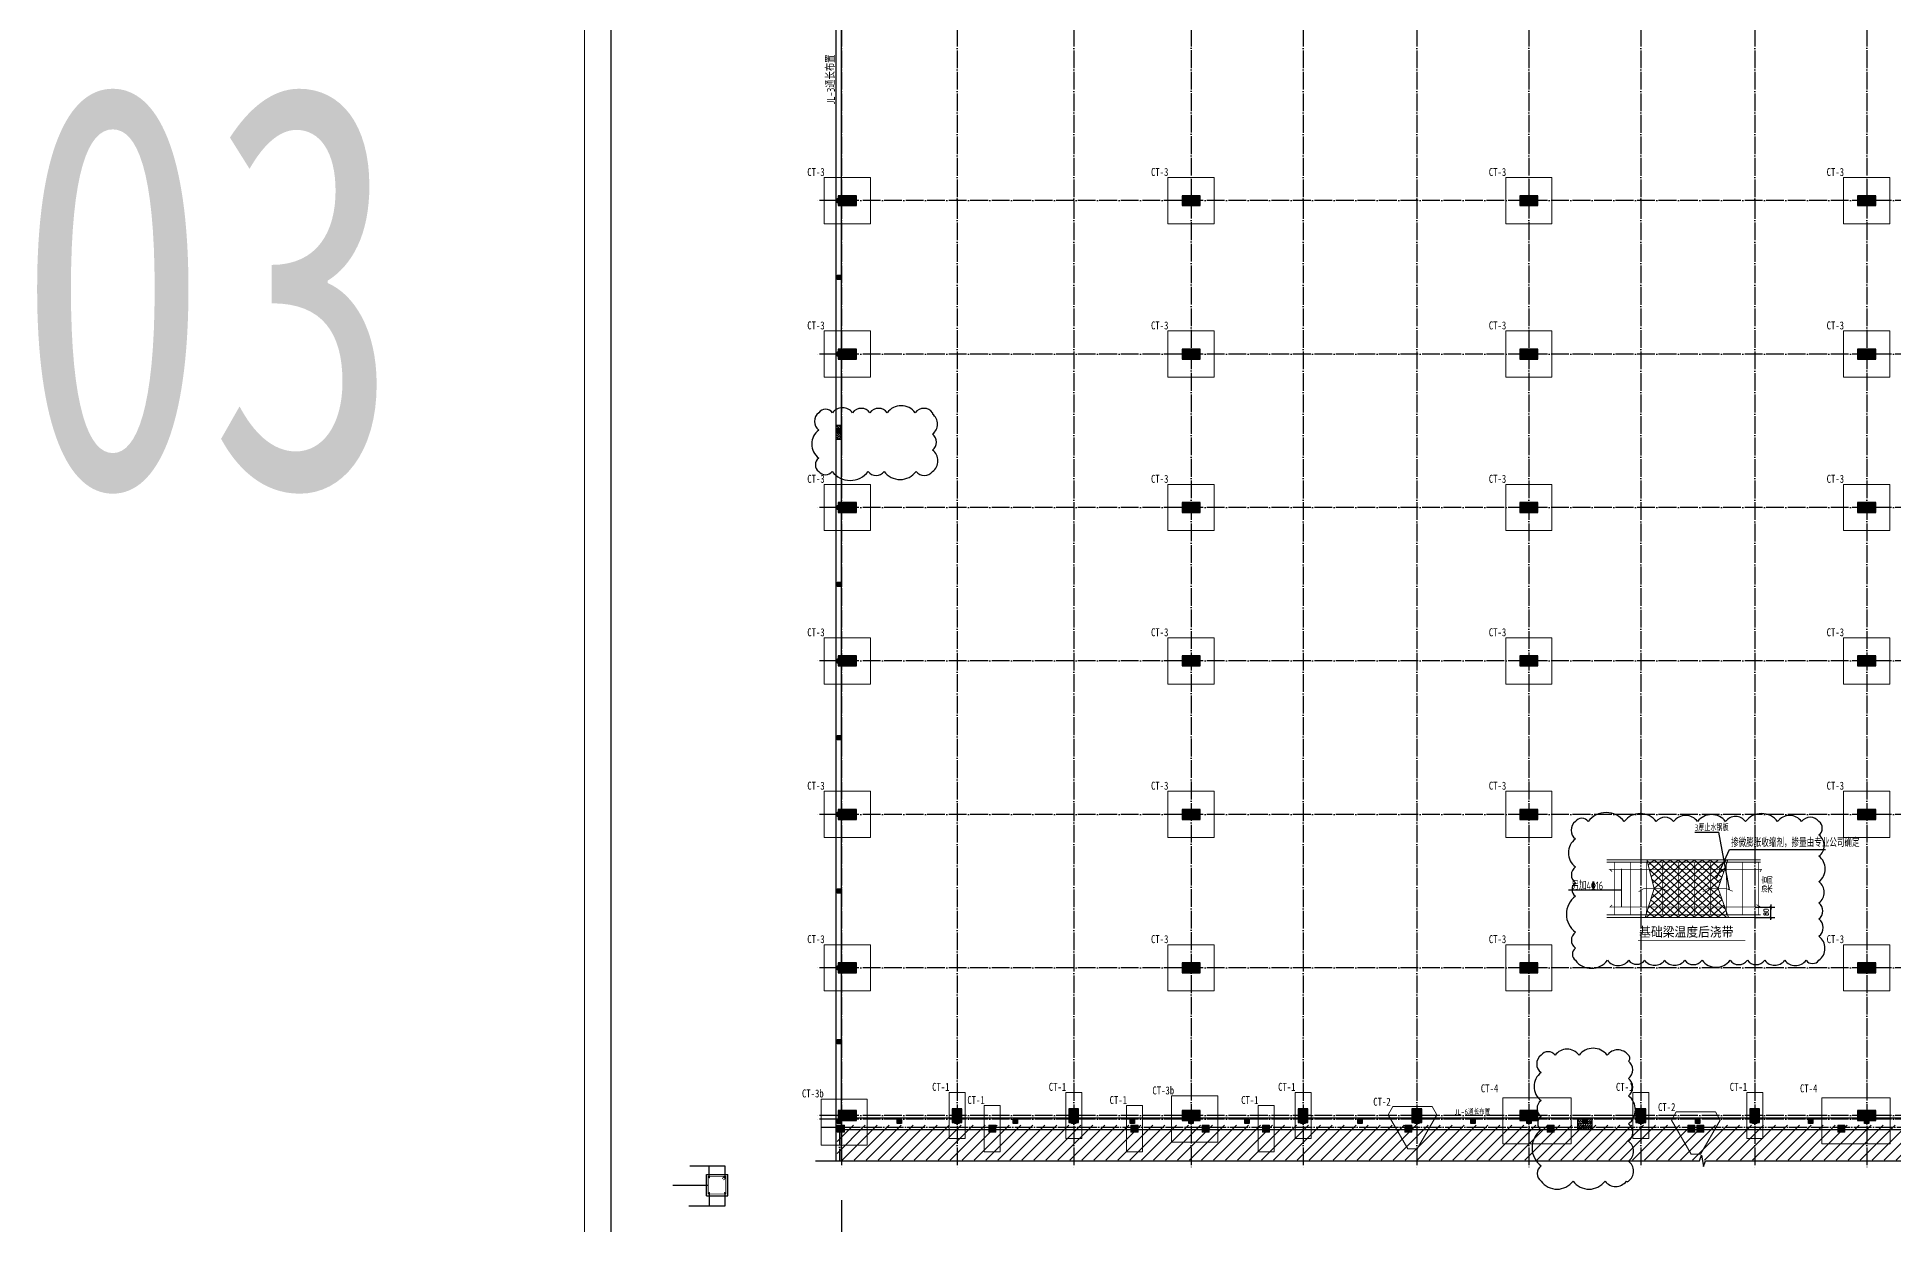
# Model space of a CAD drawing. Extents: x 447413 to 2975780, y -1432727 to 1301644.
# Drawn here: x 2222932 to 2327365, y 490080 to 556886 of the extents above; entities that cross this region are included whole.
import ezdxf
from ezdxf.enums import TextEntityAlignment as Align

# ---------------------------------------------------------------- set-up
doc = ezdxf.new("R2010")
doc.units = 0
doc.header["$LTSCALE"] = 1000
doc.header["$MEASUREMENT"] = 0
doc.linetypes.add('DOTE', pattern=[2.42, 2, -0.2, 0.02, -0.2])
for name, color, linetype, lineweight in [('1', 7, 'Continuous', 18), ('BASE_PLAT', 7, 'Continuous', 0), ('WALL', 140, 'Continuous', 25), ('柱', 51, 'Continuous', 18), ('柱涂实', 52, 'Continuous', 18)]:
    doc.layers.add(name, color=color, linetype=linetype, lineweight=lineweight)
for name, color, linetype in [('AXIS', 3, 'Continuous'), ('DIM1', 3, 'Continuous'), ('DIM_SYMB', 3, 'Continuous'), ('DOTE', 1, 'Continuous'), ('GZ-框', 21, 'Continuous'), ('GZ-阴影', 11, 'Continuous'), ('PUB_DIM', 3, 'Continuous'), ('PUB_HATCH', 8, 'Continuous'), ('S_BEAM', 4, 'Continuous'), ('ZMM', 2, 'Continuous'), ('图框', 253, 'Continuous'), ('图纸编号', 6, 'Continuous'), ('墙体标注', 75, 'Continuous'), ('支座钢筋', 1, 'Continuous'), ('文字', 3, 'Continuous'), ('文字说明', 7, 'Continuous'), ('短柱', 106, 'Continuous'), ('窗台线__实线', 3, 'Continuous')]:
    doc.layers.add(name, color=color, linetype=linetype)
doc.layers.add('审图意见修改', color=5, linetype='Continuous', plot=False)
doc.styles.add('-宋体', font='', dxfattribs={"width": 0.8})
doc.styles.add('DIM_FONT', font='SIMPLEX', dxfattribs={"width": 0.8})
doc.styles.add('DX', font='tssdeng2.shx', dxfattribs={"width": 0.75, "bigfont": 'tssdchn.shx'})
doc.styles.add('TSSD_REIN', font='Tssdeng.shx', dxfattribs={"width": 0.7, "bigfont": 'hztxt.shx'})
doc.styles.add('宋体', font='', dxfattribs={"height": 35})
doc.styles.add('标注', font='tssdeng.shx', dxfattribs={"width": 0.8, "bigfont": 'tssdchn.shx'})
doc.styles.get('-宋体').set_extended_font_data('SimSun')
doc.styles.get('宋体').set_extended_font_data('SimSun')
doc.dimstyles.new('DIMN', dxfattribs={"dimtxt": 300, "dimasz": 1, "dimexe": 250, "dimexo": 300, "dimgap": 150, "dimtad": 1, "dimdec": 0, "dimzin": 0, "dimdsep": 46, "dimtxsty": 'DIM_FONT', "dimblk": '_DIMX', "dimcen": 0.09, "dimclrt": 7, "dimadec": 0, "dimazin": 0, "dimtfac": 1, "dimtdec": 0, "dimtix": 1, "dimtmove": 2, "dimatfit": 3, "dimldrblk": '_DIMX', "dimfxl": 0, "dimtolj": 1, "dimtzin": 0, "dimarcsym": 0})

# ---------------------------------------------------------------- blocks, each defined once
blk = doc.blocks.new('A$C6B0021A6')
at = {"layer": '图框', "color": 2, "const_width": 40, "elevation": -84000}
blk.add_lwpolyline([(20, 84120), (118920, 84120), (118920, 20), (20, 20)], close=True, dxfattribs=at)
at = {"layer": '图框', "color": 153, "const_width": 58, "elevation": -84000}
blk.add_lwpolyline([(111420, 1020), (2520, 1020), (2520, 83120), (111420, 83120)], close=True, dxfattribs=at)
blk = doc.blocks.new('s44444w222')
at = {"layer": '柱涂实'}
for points in [[(2083675, 444865), (2083675, 445265), (2083275, 445265), (2083275, 444865)], [(2091795, 444865), (2092195, 444865), (2092195, 445265), (2091795, 445265)], [(2099795, 444865), (2100195, 444865), (2100195, 445265), (2099795, 445265)], [(2103795, 444865), (2104195, 444865), (2104195, 445265), (2103795, 445265)], [(2107195, 444865), (2107595, 444865), (2107595, 445265), (2107195, 445265)], [(2115195, 444865), (2115595, 444865), (2115595, 445265), (2115195, 445265)], [(2123195, 444865), (2123595, 444865), (2123595, 445265), (2123195, 445265)], [(2131115, 444866), (2131515, 444866), (2131515, 445266), (2131115, 445266)], [(2131625, 444866), (2132025, 444866), (2132025, 445266), (2131625, 445266)], [(2139545, 444865), (2139945, 444865), (2139945, 445265), (2139545, 445265)], [(2147545, 444865), (2147945, 444865), (2147945, 445265), (2147545, 445265)], [(2155545, 444865), (2155945, 444865), (2155945, 445265), (2155545, 445265)], [(2158945, 444865), (2159345, 444865), (2159345, 445265), (2158945, 445265)], [(2162945, 444865), (2163345, 444865), (2163345, 445265), (2162945, 445265)], [(2170945, 444865), (2171345, 444865), (2171345, 445265), (2170945, 445265)], [(2179295, 444865), (2179295, 445265), (2178895, 445265), (2178895, 444865)]]:
    blk.add_hatch(color=256, dxfattribs=at).paths.add_polyline_path(points)
at = {"layer": '柱', "color": 3}
for points in [[(2083675, 444865), (2083675, 445265), (2083275, 445265), (2083275, 444865)], [(2091795, 444865), (2092195, 444865), (2092195, 445265), (2091795, 445265)], [(2099795, 444865), (2100195, 444865), (2100195, 445265), (2099795, 445265)], [(2103795, 444865), (2104195, 444865), (2104195, 445265), (2103795, 445265)], [(2107195, 444865), (2107595, 444865), (2107595, 445265), (2107195, 445265)], [(2115195, 444865), (2115595, 444865), (2115595, 445265), (2115195, 445265)], [(2123195, 444865), (2123595, 444865), (2123595, 445265), (2123195, 445265)], [(2131115, 444866), (2131515, 444866), (2131515, 445266), (2131115, 445266)], [(2131625, 444866), (2132025, 444866), (2132025, 445266), (2131625, 445266)], [(2139545, 444865), (2139945, 444865), (2139945, 445265), (2139545, 445265)], [(2147545, 444865), (2147945, 444865), (2147945, 445265), (2147545, 445265)], [(2155545, 444865), (2155945, 444865), (2155945, 445265), (2155545, 445265)], [(2158945, 444865), (2159345, 444865), (2159345, 445265), (2158945, 445265)], [(2162945, 444865), (2163345, 444865), (2163345, 445265), (2162945, 445265)], [(2170945, 444865), (2171345, 444865), (2171345, 445265), (2170945, 445265)], [(2179295, 444865), (2179295, 445265), (2178895, 445265), (2178895, 444865)]]:
    blk.add_lwpolyline(points, close=True, dxfattribs=at)
at = {"layer": '柱涂实', "linetype": 'Continuous'}
for points in [[(2083675, 444865), (2083675, 445265), (2083275, 445265), (2083275, 444865)], [(2091795, 444865), (2092195, 444865), (2092195, 445265), (2091795, 445265)], [(2099795, 444865), (2100195, 444865), (2100195, 445265), (2099795, 445265)], [(2103795, 444865), (2104195, 444865), (2104195, 445265), (2103795, 445265)], [(2107195, 444865), (2107595, 444865), (2107595, 445265), (2107195, 445265)], [(2115195, 444865), (2115595, 444865), (2115595, 445265), (2115195, 445265)], [(2123195, 444865), (2123595, 444865), (2123595, 445265), (2123195, 445265)], [(2131115, 444866), (2131515, 444866), (2131515, 445266), (2131115, 445266)], [(2131625, 444866), (2132025, 444866), (2132025, 445266), (2131625, 445266)], [(2139545, 444865), (2139945, 444865), (2139945, 445265), (2139545, 445265)], [(2147545, 444865), (2147945, 444865), (2147945, 445265), (2147545, 445265)], [(2155545, 444865), (2155945, 444865), (2155945, 445265), (2155545, 445265)], [(2158945, 444865), (2159345, 444865), (2159345, 445265), (2158945, 445265)], [(2162945, 444865), (2163345, 444865), (2163345, 445265), (2162945, 445265)], [(2170945, 444865), (2171345, 444865), (2171345, 445265), (2170945, 445265)], [(2179295, 444865), (2179295, 445265), (2178895, 445265), (2178895, 444865)]]:
    blk.add_lwpolyline(points, close=True, dxfattribs=at)
blk = doc.blocks.new('_DIMX')
blk.add_line((-150, 0), (150, 0))
at = {"const_width": 50}
blk.add_lwpolyline([(-70, -70), (70, 70)], dxfattribs=at)
blk = doc.blocks.new('*D229')
at = {"layer": 'Defpoints', "color": 0, "transparency": 16777216}
for p in [(2401072, 506836), (2401072, 506190), (2402357, 506836)]:
    blk.add_point(p, dxfattribs=at)
at = {"layer": 'PUB_DIM', "color": 0, "lineweight": -2, "transparency": 16777216}
for p, q in [((2401372, 506836), (2402607, 506836)), ((2401372, 506190), (2402607, 506190)), ((2402357, 506837), (2402357, 506838)), ((2402357, 506190), (2402357, 506836)), ((2402357, 506189), (2402357, 506188))]:
    blk.add_line(p, q, dxfattribs=at)
for p, rotation in [((2402357, 506836), 270), ((2402357, 506190), 90)]:
    blk.add_blockref('_DIMX', p, dxfattribs=dict(at, rotation=rotation))
at = {"layer": 'PUB_DIM', "color": 7, "transparency": 16777216, "insert": (2402057, 506513), "char_height": 300, "attachment_point": 5, "rotation": 90, "style": 'DIM_FONT'}
blk.add_mtext('\\A1;80', dxfattribs=at)
blk = doc.blocks.new('A$C4EAD09E1')
for p, q in [((9235.6, 3925.6), (10054.6, 5717.2)), ((10054.6, 5717.2), (16052.7, 5717.2)), ((0, 3177.4), (3316, 3177.4))]:
    blk.add_line(p, q)
at = {"layer": '1'}
for p, q in [((2383.1, 5064.1), (11983.4, 5064.1)), ((2383.1, 4914.1), (11983.4, 4914.1)), ((4843.8, 1464.1), (8853.5, 5053.8)), ((5353.5, 3263.3), (4890.1, 5064.1)), ((4904.5, 5008.1), (8853.5, 1472.8)), ((4956.7, 2012.8), (8353.5, 5053.8)), ((4976.9, 4726.9), (5353.5, 5064.1)), ((5072.6, 4354.7), (5853.5, 5053.8)), ((5155.1, 2638), (7853.5, 5053.8)), ((5166.3, 3990.9), (6353.5, 5053.8)), ((5259.9, 3627.1), (6853.5, 5053.8)), ((5353.5, 5053.8), (9353.5, 1472.8)), ((5353.5, 1472.8), (9353.5, 5053.8)), ((5353.5, 3263.3), (7353.5, 5053.8)), ((5853.5, 1472.8), (9865.1, 5064.1)), ((5853.5, 5053.8), (9863.2, 1464.1)), ((6353.5, 5053.8), (9816.8, 1953.3)), ((6853.5, 5053.8), (9585.2, 2608.3)), ((7353.5, 5053.8), (9353.5, 3263.3)), ((7853.5, 5053.8), (9467.2, 3609.1)), ((8353.5, 5053.8), (9581, 3954.9)), ((8853.5, 5053.8), (9694.7, 4300.7)), ((9353.5, 3263.3), (9945.7, 5064.1)), ((3316, 4502.6), (3316, 2108.6)), ((5054.2, 4426.5), (8353.5, 1472.8)), ((5203.8, 3844.9), (7853.5, 1472.8)), ((6353.5, 1472.8), (9770.7, 4532)), ((6853.5, 1472.8), (9562.1, 3897.6)), ((5353.5, 3263.3), (4782.6, 1464.1)), ((5132.3, 2566.1), (6353.5, 1472.8)), ((5242.9, 2914.7), (6853.5, 1472.8)), ((5353.5, 3263.3), (7353.5, 1472.8)), ((7353.5, 1472.8), (9353.5, 3263.3)), ((7853.5, 1472.8), (9473.8, 2923.3)), ((8353.5, 1472.8), (9594, 2583.3)), ((9353.5, 3263.3), (9989.8, 1464.1)), ((2383.1, 1614.1), (11983.4, 1614.1)), ((2383.1, 1464.1), (11983.4, 1464.1)), ((4911.1, 1868.9), (5353.5, 1472.8)), ((5021.7, 2217.5), (5853.5, 1472.8)), ((8853.5, 1472.8), (9714.2, 2243.3)), ((9353.5, 1472.8), (9834.5, 1903.3))]:
    blk.add_line(p, q, dxfattribs=at)
at = {"layer": '1', "const_width": 50}
for points in [[(2383.1, 4914.1), (11983.4, 4914.1)], [(2863.7, 4911.1), (2863.7, 1596.3)], [(3863.7, 4911.1), (3863.7, 1596.3)], [(4863.7, 4911.1), (4863.7, 1596.3)], [(5863.7, 4911.1), (5863.7, 1596.3)], [(5863.7, 4911.1), (5863.7, 1596.3)], [(6863.7, 4911.1), (6863.7, 1596.3)], [(7863.7, 4911.1), (7863.7, 1596.3)], [(8863.7, 4911.1), (8863.7, 1596.3)], [(9863.7, 4911.1), (9863.7, 1596.3)], [(10863.7, 4911.1), (10863.7, 1596.3)], [(11863.7, 4911.1), (11863.7, 1596.3)], [(2716.1, 4332.4), (2564.5, 4467), (12053, 4467), (11968.8, 4315.5)], [(2383.1, 1614.1), (11983.4, 1614.1)], [(2716.1, 2245), (2581.3, 2110.4), (12002.5, 2110.4), (11749.8, 2261.9)], [(4333, 25), (11042.7, 25)]]:
    blk.add_lwpolyline(points, dxfattribs=at)
at = {"layer": 'DIM1', "color": 1, "linetype": 'Continuous', "const_width": 40}
for points in [[(4693.9, 3263.3), (4378.1, 3067.6)], [(4693.9, 3263.3), (5859.6, 3263.3), (6259.2, 3096.6)], [(8693.9, 3263.3), (8378.1, 3067.6)], [(8693.9, 3263.3), (9859.6, 3263.3), (10259.2, 3096.6)]]:
    blk.add_lwpolyline(points, dxfattribs=at)
at = {"layer": 'ZMM', "ltscale": 1000}
for p in [(7888.4, 6787.5), (10059.4, 3179.9)]:
    blk.add_line(p, (9398.5, 6787.5), dxfattribs=at)
at = {"style": 'TSSD_REIN', "width": 0.7}
for s, p in [('掺微膨胀收缩剂，掺量由专业公司确定', (10153.3, 5871)), ('另加4%%13216', (175.1, 3198.8))]:
    blk.add_text(s, height=500, dxfattribs=at).set_placement(p)
at = {"color": 7, "style": 'DX', "width": 0.7}
blk.add_text('梁高', height=600, rotation=90, dxfattribs=at).set_placement((12740.6, 2987.4))
at = {"layer": 'AXIS', "style": '-宋体', "width": 0.9}
blk.add_text('基础梁温度后浇带', height=600, dxfattribs=at).set_placement((4408.2, 260.9))
at = {"layer": '文字', "color": 3, "style": 'TSSD_REIN', "width": 0.7}
blk.add_text('3厚止水钢板', height=400, dxfattribs=at).set_placement((7882.8, 6867.7, 0))
at = {"layer": 'PUB_DIM'}
dim = blk.add_aligned_dim(p1=(11356.7, 1464.1), p2=(11356.7, 2110.4), distance=-1285.6, text='80', dimstyle='DIMN', dxfattribs=at)
dim.commit()
dim.dimension.update_dxf_attribs({"geometry": '*D229', "text_midpoint": (12342.3, 1787.2), "insert": (-2389715, -504725.5)})

msp = doc.modelspace()

# ---------------------------------------------------------------- hatches: boundary and pattern name
h = msp.add_hatch()
h.set_pattern_fill('AR-HBONE', color=4, scale=150)
h.set_pattern_definition([(45, (0, -37889.15), (8e-15, 129.315688), [274.32, -91.44]), (135, (64.66, -37824.5), (8e-15, 129.315688), [274.32, -91.44])])
h.paths.add_polyline_path([(2267876.1, 535058.9), (2268176.1, 535058.9), (2268176.1, 534258.9), (2267876.1, 534258.9)])
h = msp.add_hatch()
h.set_pattern_fill('AR-HBONE', color=4, scale=150, angle=90)
h.set_pattern_definition([(135, (2882533.99, -1772447.66), (-129.315688, 2e-14), [274.32, -91.44]), (225, (2882469.33, -1772383), (-129.315688, 2e-14), [274.32, -91.44])])
h.paths.add_polyline_path([(2309585.9, 495428.4), (2309585.9, 496078.4), (2310385.9, 496078.4), (2310385.9, 495428.4)])
at = {"layer": 'GZ-阴影'}
for points in [[(2267936.1, 547808), (2268176.1, 547808), (2268176.1, 547568), (2267936.1, 547568)], [(2267936.1, 543493.2), (2268176.1, 543493.2), (2268176.1, 543253.2), (2267936.1, 543253.2)], [(2267936.1, 539178.4), (2268176.1, 539178.4), (2268176.1, 538938.4), (2267936.1, 538938.4)], [(2267936.1, 534863.4), (2268176.1, 534863.4), (2268176.1, 534623.4), (2267936.1, 534623.4)], [(2267936.1, 530548.4), (2268176.1, 530548.4), (2268176.1, 530308.4), (2267936.1, 530308.4)], [(2267936.1, 526233.4), (2268176.1, 526233.4), (2268176.1, 525993.4), (2267936.1, 525993.4)], [(2267936.1, 521918.4), (2268176.1, 521918.4), (2268176.1, 521678.4), (2267936.1, 521678.4)], [(2267936.1, 517603.4), (2268176.1, 517603.4), (2268176.1, 517363.4), (2267936.1, 517363.4)], [(2267936.1, 513288.4), (2268176.1, 513288.4), (2268176.1, 513048.4), (2267936.1, 513048.4)], [(2267936.1, 508973.4), (2268176.1, 508973.4), (2268176.1, 508733.4), (2267936.1, 508733.4)], [(2267936.1, 504658.4), (2268176.1, 504658.4), (2268176.1, 504418.4), (2267936.1, 504418.4)], [(2267936.1, 500503.4), (2268176.1, 500503.4), (2268176.1, 500263.4), (2267936.1, 500263.4)], [(2267936.1, 496028.4), (2268176.1, 496028.4), (2268176.1, 495788.4), (2267936.1, 495788.4)], [(2271306.1, 496028.4), (2271546.1, 496028.4), (2271546.1, 495788.4), (2271306.1, 495788.4)], [(2274556.1, 496028.4), (2274796.1, 496028.4), (2274796.1, 495788.4), (2274556.1, 495788.4)], [(2277836.1, 496028.4), (2278076.1, 496028.4), (2278076.1, 495788.4), (2277836.1, 495788.4)], [(2281116.1, 496028.4), (2281356.1, 496028.4), (2281356.1, 495788.4), (2281116.1, 495788.4)], [(2284415.9, 496028.4), (2284655.9, 496028.4), (2284655.9, 495788.4), (2284415.9, 495788.4)], [(2287715.8, 496028.4), (2287955.8, 496028.4), (2287955.8, 495788.4), (2287715.8, 495788.4)], [(2290865.9, 496028.4), (2291105.9, 496028.4), (2291105.9, 495788.4), (2290865.9, 495788.4)], [(2294016.1, 496028.4), (2294256.1, 496028.4), (2294256.1, 495788.4), (2294016.1, 495788.4)], [(2297216.1, 496028.4), (2297456.1, 496028.4), (2297456.1, 495788.4), (2297216.1, 495788.4)], [(2300416.1, 496028.4), (2300656.1, 496028.4), (2300656.1, 495788.4), (2300416.1, 495788.4)], [(2303565.9, 496028.4), (2303805.9, 496028.4), (2303805.9, 495788.4), (2303565.9, 495788.4)], [(2306715.8, 496028.4), (2306955.8, 496028.4), (2306955.8, 495788.4), (2306715.8, 495788.4)], [(2309865.9, 496028.4), (2310105.9, 496028.4), (2310105.9, 495788.4), (2309865.9, 495788.4)], [(2313016.1, 496028.4), (2313256.1, 496028.4), (2313256.1, 495788.4), (2313016.1, 495788.4)], [(2316216.1, 496028.4), (2316456.1, 496028.4), (2316456.1, 495788.4), (2316216.1, 495788.4)], [(2319416.1, 496028.4), (2319656.1, 496028.4), (2319656.1, 495788.4), (2319416.1, 495788.4)], [(2322565.9, 496028.4), (2322805.9, 496028.4), (2322805.9, 495788.4), (2322565.9, 495788.4)], [(2325715.8, 496028.4), (2325955.8, 496028.4), (2325955.8, 495788.4), (2325715.8, 495788.4)]]:
    msp.add_hatch(color=256, dxfattribs=at).paths.add_polyline_path(points)
at = {"layer": 'PUB_HATCH'}
h = msp.add_hatch(dxfattribs=at)
h.set_pattern_fill('ANSI31', color=256, scale=300, style=0)
h.set_pattern_definition([(45, (2031865.8, 562461.27), (-336.7596, 336.7596), [])])
h.paths.add_polyline_path([(2363955.8, 495678.4), (2267936.1, 495678.4), (2267936.1, 493710), (2363955.8, 493710)])
at = {"layer": '柱涂实'}
for points in [[(2267991.1, 547408), (2269011.1, 547408), (2269011.1, 547968), (2267991.1, 547968)], [(2287325.8, 547408), (2288345.8, 547408), (2288345.8, 547968), (2287325.8, 547968)], [(2306325.8, 547408), (2307345.8, 547408), (2307345.8, 547968), (2306325.8, 547968)], [(2325325.8, 547408), (2326345.8, 547408), (2326345.8, 547968), (2325325.8, 547968)], [(2267991.1, 538778.4), (2269011.1, 538778.4), (2269011.1, 539338.4), (2267991.1, 539338.4)], [(2287325.8, 538778.4), (2288345.8, 538778.4), (2288345.8, 539338.4), (2287325.8, 539338.4)], [(2306325.8, 538778.4), (2307345.8, 538778.4), (2307345.8, 539338.4), (2306325.8, 539338.4)], [(2325325.8, 538778.4), (2326345.8, 538778.4), (2326345.8, 539338.4), (2325325.8, 539338.4)], [(2267991.1, 530148.4), (2269011.1, 530148.4), (2269011.1, 530708.4), (2267991.1, 530708.4)], [(2287325.8, 530148.4), (2288345.8, 530148.4), (2288345.8, 530708.4), (2287325.8, 530708.4)], [(2306325.8, 530148.4), (2307345.8, 530148.4), (2307345.8, 530708.4), (2306325.8, 530708.4)], [(2325325.8, 530148.4), (2326345.8, 530148.4), (2326345.8, 530708.4), (2325325.8, 530708.4)], [(2267991.1, 521518.4), (2269011.1, 521518.4), (2269011.1, 522078.4), (2267991.1, 522078.4)], [(2287325.8, 521518.4), (2288345.8, 521518.4), (2288345.8, 522078.4), (2287325.8, 522078.4)], [(2306325.8, 521518.4), (2307345.8, 521518.4), (2307345.8, 522078.4), (2306325.8, 522078.4)], [(2325325.8, 521518.4), (2326345.8, 521518.4), (2326345.8, 522078.4), (2325325.8, 522078.4)], [(2267991.1, 512888.4), (2269011.1, 512888.4), (2269011.1, 513448.4), (2267991.1, 513448.4)], [(2287325.8, 512888.4), (2288345.8, 512888.4), (2288345.8, 513448.4), (2287325.8, 513448.4)], [(2306325.8, 512888.4), (2307345.8, 512888.4), (2307345.8, 513448.4), (2306325.8, 513448.4)], [(2325325.8, 512888.4), (2326345.8, 512888.4), (2326345.8, 513448.4), (2325325.8, 513448.4)], [(2267991.1, 504258.4), (2269011.1, 504258.4), (2269011.1, 504818.4), (2267991.1, 504818.4)], [(2287325.8, 504258.4), (2288345.8, 504258.4), (2288345.8, 504818.4), (2287325.8, 504818.4)], [(2306325.8, 504258.4), (2307345.8, 504258.4), (2307345.8, 504818.4), (2306325.8, 504818.4)], [(2325325.8, 504258.4), (2326345.8, 504258.4), (2326345.8, 504818.4), (2325325.8, 504818.4)], [(2267991.1, 495948.4), (2269011.1, 495948.4), (2269011.1, 496508.4), (2267991.1, 496508.4)], [(2274401.1, 495843.4), (2274951.1, 495843.4), (2274951.1, 496613.4), (2274401.1, 496613.4)], [(2280961.1, 495843.4), (2281511.1, 495843.4), (2281511.1, 496613.4), (2280961.1, 496613.4)], [(2287325.8, 495948.4), (2288345.8, 495948.4), (2288345.8, 496508.4), (2287325.8, 496508.4)], [(2293861.1, 495843.4), (2294411.1, 495843.4), (2294411.1, 496613.4), (2293861.1, 496613.4)], [(2300261.1, 495843.4), (2300811.1, 495843.4), (2300811.1, 496613.4), (2300261.1, 496613.4)], [(2306325.8, 495948.4), (2307345.8, 495948.4), (2307345.8, 496508.4), (2306325.8, 496508.4)], [(2312861.1, 495843.4), (2313411.1, 495843.4), (2313411.1, 496613.4), (2312861.1, 496613.4)], [(2319261.1, 495843.4), (2319811.1, 495843.4), (2319811.1, 496613.4), (2319261.1, 496613.4)], [(2325325.8, 495948.4), (2326345.8, 495948.4), (2326345.8, 496508.4), (2325325.8, 496508.4)]]:
    msp.add_hatch(color=256, dxfattribs=at).paths.add_polyline_path(points)

# ---------------------------------------------------------------- linework, layer by layer
at = {"color": 4, "elevation": 252000}
for points in [[(2267876.1, 535058.9), (2268176.1, 535058.9), (2268176.1, 534258.9), (2267876.1, 534258.9)], [(2309585.9, 495428.4), (2309585.9, 496078.4), (2310385.9, 496078.4), (2310385.9, 495428.4)]]:
    msp.add_lwpolyline(points, close=True, dxfattribs=at)
at = {"layer": 'BASE_PLAT', "linetype": 'Continuous'}
for points, elevation in [([(2269801.1, 548988), (2269801.1, 546388), (2267201.1, 546388), (2267201.1, 548988)], 504000), ([(2289135.8, 548988), (2289135.8, 546388), (2286535.8, 546388), (2286535.8, 548988)], 504000), ([(2308135.8, 548988), (2308135.8, 546388), (2305535.8, 546388), (2305535.8, 548988)], 504000), ([(2327135.8, 548988), (2327135.8, 546388), (2324535.8, 546388), (2324535.8, 548988)], 504000), ([(2269801.1, 540358.4), (2269801.1, 537758.4), (2267201.1, 537758.4), (2267201.1, 540358.4)], 252000), ([(2289135.8, 540358.4), (2289135.8, 537758.4), (2286535.8, 537758.4), (2286535.8, 540358.4)], 252000), ([(2308135.8, 540358.4), (2308135.8, 537758.4), (2305535.8, 537758.4), (2305535.8, 540358.4)], 252000), ([(2327135.8, 540358.4), (2327135.8, 537758.4), (2324535.8, 537758.4), (2324535.8, 540358.4)], 252000), ([(2269801.1, 531728.4), (2269801.1, 529128.4), (2267201.1, 529128.4), (2267201.1, 531728.4)], 252000), ([(2289135.8, 531728.4), (2289135.8, 529128.4), (2286535.8, 529128.4), (2286535.8, 531728.4)], 252000), ([(2308135.8, 531728.4), (2308135.8, 529128.4), (2305535.8, 529128.4), (2305535.8, 531728.4)], 252000), ([(2327135.8, 531728.4), (2327135.8, 529128.4), (2324535.8, 529128.4), (2324535.8, 531728.4)], 252000), ([(2269801.1, 523098.4), (2269801.1, 520498.4), (2267201.1, 520498.4), (2267201.1, 523098.4)], 252000), ([(2289135.8, 523098.4), (2289135.8, 520498.4), (2286535.8, 520498.4), (2286535.8, 523098.4)], 252000), ([(2308135.8, 523098.4), (2308135.8, 520498.4), (2305535.8, 520498.4), (2305535.8, 523098.4)], 252000), ([(2327135.8, 523098.4), (2327135.8, 520498.4), (2324535.8, 520498.4), (2324535.8, 523098.4)], 252000), ([(2269801.1, 514468.4), (2269801.1, 511868.4), (2267201.1, 511868.4), (2267201.1, 514468.4)], 252000), ([(2289135.8, 514468.4), (2289135.8, 511868.4), (2286535.8, 511868.4), (2286535.8, 514468.4)], 252000), ([(2308135.8, 514468.4), (2308135.8, 511868.4), (2305535.8, 511868.4), (2305535.8, 514468.4)], 252000), ([(2327135.8, 514468.4), (2327135.8, 511868.4), (2324535.8, 511868.4), (2324535.8, 514468.4)], 252000), ([(2269801.1, 505838.4), (2269801.1, 503238.4), (2267201.1, 503238.4), (2267201.1, 505838.4)], 252000), ([(2289135.8, 505838.4), (2289135.8, 503238.4), (2286535.8, 503238.4), (2286535.8, 505838.4)], 252000), ([(2308135.8, 505838.4), (2308135.8, 503238.4), (2305535.8, 503238.4), (2305535.8, 505838.4)], 252000), ([(2327135.8, 505838.4), (2327135.8, 503238.4), (2324535.8, 503238.4), (2324535.8, 505838.4)], 252000), ([(2269625.6, 494558.4), (2269625.6, 497158.4), (2267025.6, 497158.4), (2267025.6, 494558.4)], 504000), ([(2275126.1, 497528.4), (2274226.1, 497528.4), (2274226.1, 494928.4), (2275126.1, 494928.4)], 504000), ([(2281686.1, 497528.4), (2280786.1, 497528.4), (2280786.1, 494928.4), (2281686.1, 494928.4)], 504000), ([(2289335.8, 494728.4), (2289335.8, 497328.4), (2286735.8, 497328.4), (2286735.8, 494728.4)], 252000), ([(2294586.1, 497528.4), (2293686.1, 497528.4), (2293686.1, 494928.4), (2294586.1, 494928.4)], 504000), ([(2305363.6, 494628.4), (2309208.1, 494628.4), (2309208.1, 497228.4), (2305363.6, 497228.4)], 252000), ([(2313586.1, 497528.4), (2312686.1, 497528.4), (2312686.1, 494928.4), (2313586.1, 494928.4)], 252000), ([(2319986.1, 497528.4), (2319086.1, 497528.4), (2319086.1, 494928.4), (2319986.1, 494928.4)], 252000), ([(2327158.1, 494628.4), (2323313.6, 494628.4), (2323313.6, 497228.4), (2327158.1, 497228.4)], 252000), ([(2277106.1, 496788.4), (2276206.1, 496788.4), (2276206.1, 494188.4), (2277106.1, 494188.4)], 504000), ([(2285106.1, 496788.4), (2284206.1, 496788.4), (2284206.1, 494188.4), (2285106.1, 494188.4)], 252000), ([(2292506.1, 496788.4), (2291606.1, 496788.4), (2291606.1, 494188.4), (2292506.1, 494188.4)], 252000), ([(2317599.4, 495977.9), (2317339.7, 496428.1), (2315119.9, 496428.1), (2314860.1, 495977.9), (2315970.2, 494058.1), (2316489.4, 494058.1)], 252000)]:
    msp.add_lwpolyline(points, close=True, dxfattribs=dict(at, elevation=elevation))
msp.add_lwpolyline([(2301664.4, 496277.9), (2301404.7, 496728.1), (2299184.9, 496728.1), (2298925.1, 496277.9), (2300035.2, 494358.1), (2300554.4, 494358.1)], close=True, dxfattribs=at)
at = {"layer": 'DIM_SYMB', "elevation": 252000}
msp.add_lwpolyline([(2266709.9, 493683.4), (2316429.1, 493683.4), (2316543.7, 493998.4), (2316654.8, 493368.4), (2316766.6, 493683.4), (2366485.7, 493683.4)], dxfattribs=at)
at = {"layer": 'DOTE', "color": 8, "linetype": 'DOTE', "ltscale": 0.5}
for p, q in [((2287835.8, 614229.2, 252000), (2287835.8, 493241.8, 252000)), ((2306835.8, 614229.2, 252000), (2306835.8, 493241.8, 252000)), ((2325835.8, 614229.2, 252000), (2325835.8, 493241.8, 252000)), ((2367165, 539058.4, 252000), (2266746.3, 539058.4, 252000)), ((2367165, 530428.4, 252000), (2266746.3, 530428.4, 252000)), ((2367165, 521798.4, 252000), (2266746.3, 521798.4, 252000)), ((2367165, 513168.4, 252000), (2266746.3, 513168.4, 252000)), ((2367165, 504538.4, 252000), (2266746.3, 504538.4, 252000)), ((2367165, 496228.4, 252000), (2266746.3, 496228.4, 252000)), ((2268056.1, 495558.4, 252000), (2268056.1, 493710, 252000))]:
    msp.add_line(p, q, dxfattribs=at)
at = {"layer": 'DOTE', "linetype": 'DOTE', "ltscale": 0.5}
for p, q in [((2367165, 547688, 252000), (2266746.3, 547688, 252000)), ((2367165, 496028.4, 252000), (2266746.3, 496028.4, 252000))]:
    msp.add_line(p, q, dxfattribs=at)
at = {"layer": 'DOTE', "linetype": 'DOTE', "ltscale": 0.5, "elevation": 252000}
msp.add_lwpolyline([(2268176.1, 614221.7), (2268176.1, 493235.8)], dxfattribs=at)
at = {"layer": 'DOTE', "color": 8, "linetype": 'DOTE', "ltscale": 0.5, "elevation": 252000}
for points in [[(2274676.1, 614221.7), (2274676.1, 493235.8)], [(2281236.1, 614221.7), (2281236.1, 493235.8)], [(2294136.1, 614221.7), (2294136.1, 493235.8)], [(2300536.1, 614221.7), (2300536.1, 493235.8)], [(2313136.1, 614221.7), (2313136.1, 493235.8)], [(2319536.1, 614221.7), (2319536.1, 493235.8)], [(2267035.4, 495568.4), (2366485.7, 495568.4)]]:
    msp.add_lwpolyline(points, dxfattribs=at)
at = {"layer": 'GZ-框'}
for points, elevation in [([(2267936.1, 547808), (2268176.1, 547808), (2268176.1, 547568), (2267936.1, 547568)], 504000), ([(2267936.1, 543493.2), (2268176.1, 543493.2), (2268176.1, 543253.2), (2267936.1, 543253.2)], 252000), ([(2267936.1, 539178.4), (2268176.1, 539178.4), (2268176.1, 538938.4), (2267936.1, 538938.4)], 252000), ([(2267936.1, 534863.4), (2268176.1, 534863.4), (2268176.1, 534623.4), (2267936.1, 534623.4)], 252000), ([(2267936.1, 530548.4), (2268176.1, 530548.4), (2268176.1, 530308.4), (2267936.1, 530308.4)], 252000), ([(2267936.1, 526233.4), (2268176.1, 526233.4), (2268176.1, 525993.4), (2267936.1, 525993.4)], 252000), ([(2267936.1, 521918.4), (2268176.1, 521918.4), (2268176.1, 521678.4), (2267936.1, 521678.4)], 252000), ([(2267936.1, 517603.4), (2268176.1, 517603.4), (2268176.1, 517363.4), (2267936.1, 517363.4)], 252000), ([(2267936.1, 513288.4), (2268176.1, 513288.4), (2268176.1, 513048.4), (2267936.1, 513048.4)], 252000), ([(2267936.1, 508973.4), (2268176.1, 508973.4), (2268176.1, 508733.4), (2267936.1, 508733.4)], 252000), ([(2267936.1, 504658.4), (2268176.1, 504658.4), (2268176.1, 504418.4), (2267936.1, 504418.4)], 252000), ([(2267936.1, 500503.4), (2268176.1, 500503.4), (2268176.1, 500263.4), (2267936.1, 500263.4)], 252000), ([(2267936.1, 496028.4), (2268176.1, 496028.4), (2268176.1, 495788.4), (2267936.1, 495788.4)], 252000), ([(2271306.1, 496028.4), (2271546.1, 496028.4), (2271546.1, 495788.4), (2271306.1, 495788.4)], 252000), ([(2274556.1, 496028.4), (2274796.1, 496028.4), (2274796.1, 495788.4), (2274556.1, 495788.4)], 252000), ([(2277836.1, 496028.4), (2278076.1, 496028.4), (2278076.1, 495788.4), (2277836.1, 495788.4)], 252000), ([(2281116.1, 496028.4), (2281356.1, 496028.4), (2281356.1, 495788.4), (2281116.1, 495788.4)], 252000), ([(2284415.9, 496028.4), (2284655.9, 496028.4), (2284655.9, 495788.4), (2284415.9, 495788.4)], 252000), ([(2287715.8, 496028.4), (2287955.8, 496028.4), (2287955.8, 495788.4), (2287715.8, 495788.4)], 252000), ([(2290865.9, 496028.4), (2291105.9, 496028.4), (2291105.9, 495788.4), (2290865.9, 495788.4)], 252000), ([(2294016.1, 496028.4), (2294256.1, 496028.4), (2294256.1, 495788.4), (2294016.1, 495788.4)], 252000), ([(2297216.1, 496028.4), (2297456.1, 496028.4), (2297456.1, 495788.4), (2297216.1, 495788.4)], 252000), ([(2300416.1, 496028.4), (2300656.1, 496028.4), (2300656.1, 495788.4), (2300416.1, 495788.4)], 252000), ([(2303565.9, 496028.4), (2303805.9, 496028.4), (2303805.9, 495788.4), (2303565.9, 495788.4)], 252000), ([(2306715.8, 496028.4), (2306955.8, 496028.4), (2306955.8, 495788.4), (2306715.8, 495788.4)], 252000), ([(2309865.9, 496028.4), (2310105.9, 496028.4), (2310105.9, 495788.4), (2309865.9, 495788.4)], 252000), ([(2313016.1, 496028.4), (2313256.1, 496028.4), (2313256.1, 495788.4), (2313016.1, 495788.4)], 252000), ([(2316216.1, 496028.4), (2316456.1, 496028.4), (2316456.1, 495788.4), (2316216.1, 495788.4)], 252000), ([(2319416.1, 496028.4), (2319656.1, 496028.4), (2319656.1, 495788.4), (2319416.1, 495788.4)], 252000), ([(2322565.9, 496028.4), (2322805.9, 496028.4), (2322805.9, 495788.4), (2322565.9, 495788.4)], 252000), ([(2325715.8, 496028.4), (2325955.8, 496028.4), (2325955.8, 495788.4), (2325715.8, 495788.4)], 252000)]:
    msp.add_lwpolyline(points, close=True, dxfattribs=dict(at, elevation=elevation))
at = {"layer": 'S_BEAM'}
for p, q in [((2267876.1, 493683.4, 252000), (2267876.1, 613695.8, 252000)), ((2268176.1, 496078.4, 252000), (2268176.1, 611297.6, 252000)), ((2363665.8, 496078.4, 252000), (2268176.1, 496078.4, 252000)), ((2364045.8, 495428.4, 252000), (2268176.1, 495428.4, 252000)), ((2268176.1, 493683.4, 252000), (2268176.1, 495398.4, 252000))]:
    msp.add_line(p, q, dxfattribs=at)
at = {"layer": 'WALL'}
for p, q in [((2260572.7, 491715.5), (2260572.7, 492914.3)), ((2260572.7, 492914.3), (2261771.5, 492914.3)), ((2261771.5, 491715.5), (2261771.5, 492914.3)), ((2260572.7, 491715.5), (2261771.5, 491715.5))]:
    msp.add_line(p, q, dxfattribs=at)
at = {"layer": '审图意见修改'}
msp.add_line((2268176.1, 491469.6), (2268176.1, 480212.5), dxfattribs=at)
for points in [[(2266894.5, 535761.3, 0.5), (2266894.5, 534786.3, 0.5), (2266894.5, 533211.3, 0.5), (2266894.5, 532455.3, 0.5), (2267644.5, 532455.3, 0.5), (2269669.5, 532455.3, 0.5), (2270569.5, 532455.3, 0.5), (2272369.5, 532455.3, 0.5), (2273295.5, 532455.3, 0.5), (2273295.5, 533655.3, 0.5), (2273295.5, 534555.3, 0.5), (2273295.5, 535680.3, 0.5), (2273295.5, 535761.3, 0.5), (2272320.5, 535761.3, 0.5), (2270745.5, 535761.3, 0.5), (2269770.5, 535761.3, 0.5), (2268795.5, 535761.3, 0.5), (2267670.5, 535761.3, 0.5)], [(2309451.5, 512765, 0.5), (2309451.5, 511790, 0.5), (2309451.5, 510215, 0.5), (2309451.5, 509315, 0.5), (2309451.5, 508565, 0.5), (2309451.5, 506540, 0.5), (2309451.5, 505640, 0.5), (2309451.5, 504959, 0.5), (2311251.5, 504959, 0.5), (2312451.5, 504959, 0.5), (2313351.5, 504959, 0.5), (2314476.5, 504959, 0.5), (2315601.5, 504959, 0.5), (2316576.5, 504959, 0.5), (2318151.5, 504959, 0.5), (2319126.5, 504959, 0.5), (2320101.5, 504959, 0.5), (2321226.5, 504959, 0.5), (2322426.5, 504959, 0.5), (2323150, 504959, 0.5), (2323150, 506309, 0.5), (2323150, 507284, 0.5), (2323150, 508184, 0.5), (2323150, 509384, 0.5), (2323150, 510809, 0.5), (2323150, 512009, 0.5), (2323150, 512765, 0.5), (2322175, 512765, 0.5), (2320825, 512765, 0.5), (2319025, 512765, 0.5), (2317900, 512765, 0.5), (2316325, 512765, 0.5), (2314975, 512765, 0.5), (2314000, 512765, 0.5), (2312200, 512765, 0.5), (2310175, 512765, 0.5)], [(2307519, 499621.5, 0.5), (2307519, 498646.5, 0.5), (2307519, 497071.5, 0.5), (2307519, 496171.5, 0.5), (2307519, 495421.5, 0.5), (2307519, 493396.5, 0.5), (2307519, 492537.5, 0.5), (2309319, 492537.5, 0.5), (2311119, 492537.5, 0.5), (2312319, 492537.5, 0.5), (2312435, 492537.5, 0.5), (2312435, 493662.5, 0.5), (2312435, 494787.5, 0.5), (2312435, 495762.5, 0.5), (2312435, 497337.5, 0.5), (2312435, 498312.5, 0.5), (2312435, 499287.5, 0.5), (2312435, 499621.5, 0.5), (2311235, 499621.5, 0.5), (2309660, 499621.5, 0.5), (2308310, 499621.5, 0.5)]]:
    msp.add_lwpolyline(points, format="xyb", close=True, dxfattribs=at)
at = {"layer": '支座钢筋', "const_width": 45}
msp.add_lwpolyline([(2260672.6, 492814.4), (2261671.6, 492814.4), (2261671.6, 491815.4), (2260672.6, 491815.4)], close=True, dxfattribs=at)
for points in [[(2260760, 492749.5, 1), (2260715, 492749.5, 1), (2260760, 492749.5, 1)], [(2260760, 491880.4, 1), (2260715, 491880.4, 1), (2260760, 491880.4)], [(2261629.1, 492749.5, 1), (2261584.1, 492749.5, 1), (2261629.1, 492749.5, 1)], [(2261629.1, 491880.4, 1), (2261584.1, 491880.4, 1), (2261629.1, 491880.4)]]:
    msp.add_lwpolyline(points, format="xyb", dxfattribs=at)
for points in [[(2261576.7, 492794.4), (2261456.8, 492674.6)], [(2261651.6, 492719.5), (2261531.7, 492599.6)]]:
    msp.add_lwpolyline(points, dxfattribs=at)
at = {"layer": '文字说明'}
msp.add_line((2260672.6, 492289.9), (2258690.6, 492289.9), dxfattribs=at)
at = {"layer": '短柱', "elevation": 252000}
for points in [[(2267991.1, 547408), (2269011.1, 547408), (2269011.1, 547968), (2267991.1, 547968)], [(2287325.8, 547408), (2288345.8, 547408), (2288345.8, 547968), (2287325.8, 547968)], [(2306325.8, 547408), (2307345.8, 547408), (2307345.8, 547968), (2306325.8, 547968)], [(2325325.8, 547408), (2326345.8, 547408), (2326345.8, 547968), (2325325.8, 547968)], [(2267991.1, 538778.4), (2269011.1, 538778.4), (2269011.1, 539338.4), (2267991.1, 539338.4)], [(2287325.8, 538778.4), (2288345.8, 538778.4), (2288345.8, 539338.4), (2287325.8, 539338.4)], [(2306325.8, 538778.4), (2307345.8, 538778.4), (2307345.8, 539338.4), (2306325.8, 539338.4)], [(2325325.8, 538778.4), (2326345.8, 538778.4), (2326345.8, 539338.4), (2325325.8, 539338.4)], [(2267991.1, 530148.4), (2269011.1, 530148.4), (2269011.1, 530708.4), (2267991.1, 530708.4)], [(2287325.8, 530148.4), (2288345.8, 530148.4), (2288345.8, 530708.4), (2287325.8, 530708.4)], [(2306325.8, 530148.4), (2307345.8, 530148.4), (2307345.8, 530708.4), (2306325.8, 530708.4)], [(2325325.8, 530148.4), (2326345.8, 530148.4), (2326345.8, 530708.4), (2325325.8, 530708.4)], [(2267991.1, 521518.4), (2269011.1, 521518.4), (2269011.1, 522078.4), (2267991.1, 522078.4)], [(2287325.8, 521518.4), (2288345.8, 521518.4), (2288345.8, 522078.4), (2287325.8, 522078.4)], [(2306325.8, 521518.4), (2307345.8, 521518.4), (2307345.8, 522078.4), (2306325.8, 522078.4)], [(2325325.8, 521518.4), (2326345.8, 521518.4), (2326345.8, 522078.4), (2325325.8, 522078.4)], [(2267991.1, 512888.4), (2269011.1, 512888.4), (2269011.1, 513448.4), (2267991.1, 513448.4)], [(2287325.8, 512888.4), (2288345.8, 512888.4), (2288345.8, 513448.4), (2287325.8, 513448.4)], [(2306325.8, 512888.4), (2307345.8, 512888.4), (2307345.8, 513448.4), (2306325.8, 513448.4)], [(2325325.8, 512888.4), (2326345.8, 512888.4), (2326345.8, 513448.4), (2325325.8, 513448.4)], [(2267991.1, 504258.4), (2269011.1, 504258.4), (2269011.1, 504818.4), (2267991.1, 504818.4)], [(2287325.8, 504258.4), (2288345.8, 504258.4), (2288345.8, 504818.4), (2287325.8, 504818.4)], [(2306325.8, 504258.4), (2307345.8, 504258.4), (2307345.8, 504818.4), (2306325.8, 504818.4)], [(2325325.8, 504258.4), (2326345.8, 504258.4), (2326345.8, 504818.4), (2325325.8, 504818.4)], [(2267991.1, 495948.4), (2269011.1, 495948.4), (2269011.1, 496508.4), (2267991.1, 496508.4)], [(2274401.1, 495843.4), (2274951.1, 495843.4), (2274951.1, 496613.4), (2274401.1, 496613.4)], [(2280961.1, 495843.4), (2281511.1, 495843.4), (2281511.1, 496613.4), (2280961.1, 496613.4)], [(2287325.8, 495948.4), (2288345.8, 495948.4), (2288345.8, 496508.4), (2287325.8, 496508.4)], [(2293861.1, 495843.4), (2294411.1, 495843.4), (2294411.1, 496613.4), (2293861.1, 496613.4)], [(2300261.1, 495843.4), (2300811.1, 495843.4), (2300811.1, 496613.4), (2300261.1, 496613.4)], [(2306325.8, 495948.4), (2307345.8, 495948.4), (2307345.8, 496508.4), (2306325.8, 496508.4)], [(2312861.1, 495843.4), (2313411.1, 495843.4), (2313411.1, 496613.4), (2312861.1, 496613.4)], [(2319261.1, 495843.4), (2319811.1, 495843.4), (2319811.1, 496613.4), (2319261.1, 496613.4)], [(2325325.8, 495948.4), (2326345.8, 495948.4), (2326345.8, 496508.4), (2325325.8, 496508.4)]]:
    msp.add_lwpolyline(points, close=True, dxfattribs=at)
at = {"layer": '窗台线__实线'}
for p, q in [((2261627.2, 493381.8), (2259642.4, 493381.8)), ((2260737.5, 492749.5), (2260737.5, 493381.8)), ((2261627.2, 492758.4), (2261627.2, 493381.8)), ((2261606.6, 491880.4), (2261606.6, 491133.2)), ((2261606.6, 491133.2), (2259585.2, 491133.2)), ((2260733.7, 491858.2), (2260733.7, 491133.2))]:
    msp.add_line(p, q, dxfattribs=at)

# ---------------------------------------------------------------- block references
at = {"xscale": 1.5, "yscale": 1.5, "zscale": 1.5, "rotation": 270}
msp.add_blockref('A$C6B0021A6', (2253682, 627238.4, 252000), dxfattribs=at)
at = {"xscale": 0.8999999999999999, "yscale": 0.8999999999999999, "zscale": 0.8999999999999999}
msp.add_blockref('A$C4EAD09E1', (2309069.7, 506056.1), dxfattribs=at)
at = {"layer": '柱涂实'}
msp.add_blockref('s44444w222', (184660.8, 50423, 252000), dxfattribs=at)

# ---------------------------------------------------------------- texts
at = {"layer": '图纸编号', "color": 6, "style": '宋体', "width": 0.7}
msp.add_text('03', height=22683.54, dxfattribs=at).set_placement((2221787.1, 531576.5, 252000))
at = {"layer": '墙体标注', "style": '标注', "width": 0.8}
msp.add_text('JL-3通长布置', height=450, rotation=90, dxfattribs=at).set_placement((2267803, 553103.7, 252000))
msp.add_text('JL-6通长布置', height=300, dxfattribs=at).set_placement((2302653.5, 496285.6, 252000))
at = {"layer": '文字', "color": 217, "style": '宋体', "width": 0.8}
for s, p in [('CT-3', (2266738.3, 549076.4, 756000)), ('CT-3', (2286073.1, 549076.4, 756000)), ('CT-3', (2305073.1, 549076.4, 756000)), ('CT-3', (2324073.1, 549076.4, 756000)), ('CT-3', (2266738.3, 540446.8, 504000)), ('CT-3', (2286073.1, 540446.8, 504000)), ('CT-3', (2305073.1, 540446.8, 504000)), ('CT-3', (2324073.1, 540446.8, 504000)), ('CT-3', (2266738.3, 531816.8, 504000)), ('CT-3', (2286073.1, 531816.8, 504000)), ('CT-3', (2305073.1, 531816.8, 504000)), ('CT-3', (2324073.1, 531816.8, 504000)), ('CT-3', (2266738.3, 523186.8, 504000)), ('CT-3', (2286073.1, 523186.8, 504000)), ('CT-3', (2305073.1, 523186.8, 504000)), ('CT-3', (2324073.1, 523186.8, 504000)), ('CT-3', (2266738.3, 514556.8, 504000)), ('CT-3', (2286073.1, 514556.8, 504000)), ('CT-3', (2305073.1, 514556.8, 504000)), ('CT-3', (2324073.1, 514556.8, 504000)), ('CT-3', (2266738.3, 505926.8, 504000)), ('CT-3', (2286073.1, 505926.8, 504000)), ('CT-3', (2305073.1, 505926.8, 504000)), ('CT-3', (2324073.1, 505926.8, 504000)), ('CT-3b', (2266562.8, 497246.8, 252000)), ('CT-1', (2273763.3, 497616.8)), ('CT-1', (2275743.3, 496876.8)), ('CT-1', (2280323.3, 497616.8)), ('CT-1', (2283743.3, 496876.8)), ('CT-3b', (2286273.1, 497416.8, 252000)), ('CT-1', (2291143.3, 496876.8)), ('CT-1', (2293223.3, 497616.8)), ('CT-2', (2298572.2, 496781)), ('CT-4', (2304625.2, 497535.1)), ('CT-1', (2312223.3, 497616.8)), ('CT-1', (2318623.3, 497616.8)), ('CT-4', (2322575.2, 497535.1)), ('CT-2', (2314589.1, 496481, 252000))]:
    msp.add_text(s, height=450, dxfattribs=at).set_placement(p, align=Align.CENTER)

doc.saveas('drawing.dxf')
